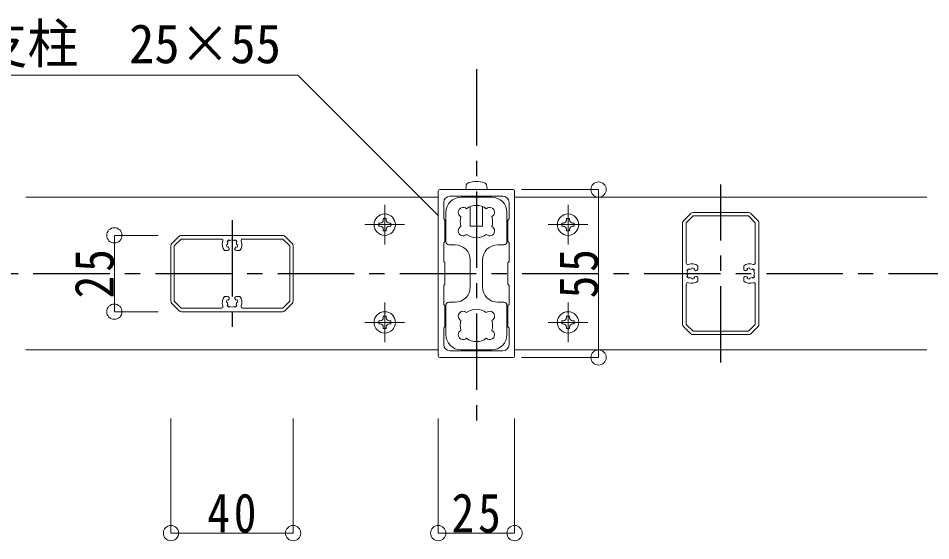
# Model space of a CAD drawing. Units: millimetres at full size, sheet at 1:5. Extents: x -1050 to 1050, y -742 to 742.
# Drawn here: x 398 to 696.8, y -339.3 to -168.2 of the extents above; entities that cross this region are included whole.
import ezdxf
from ezdxf.enums import TextEntityAlignment as Align

# ---------------------------------------------------------------- set-up
doc = ezdxf.new("R2010")
doc.units = ezdxf.units.MM
doc.header["$LTSCALE"] = 5
doc.linetypes.add('CHAIN1', pattern=[8, 5, -1, 1, -1])
doc.layers.add('0-0_通り芯', color=7, linetype='CHAIN1')
for name, color, linetype, lineweight in [('0-3_寸法', 54, 'Continuous', 20), ('0-4_手摺部材', 92, 'Continuous', 20), ('0-5_手すり子', 12, 'Continuous', 20), ('0-9_文字', 3, 'Continuous', 20), ('0-A_支柱', 6, 'Continuous', 20), ('0-B_足元', 4, 'Continuous', 20)]:
    doc.layers.add(name, color=color, linetype=linetype, lineweight=lineweight)
doc.styles.add('ＭＳ ゴシック', font='')
doc.styles.get('ＭＳ ゴシック').set_extended_font_data('MS Gothic')

# ---------------------------------------------------------------- blocks, each defined once
blk = doc.blocks.new('dimension_origin')
at = {"color": 0, "linetype": 'Continuous', "lineweight": -2}
blk.add_circle((0, 0), 1.25, dxfattribs=at)

msp = doc.modelspace()

# ---------------------------------------------------------------- linework, layer by layer
at = {"layer": '0-0_通り芯'}
for p, q in [((548.02, -184.91), (548.02, -302.944)), ((628.02, -280.944), (628.02, -222.649)), ((468.02, -234.293), (468.02, -269.293)), ((-197.043, -251.793), (922.446, -251.793))]:
    msp.add_line(p, q, dxfattribs=at)
at = {"layer": '0-3_寸法'}
for p, q in [((562.771, -224.293), (588.02, -224.293)), ((588.02, -279.293), (588.02, -224.293)), ((429.482, -264.293), (429.482, -239.293)), ((443.874, -239.293), (429.482, -239.293)), ((443.874, -264.293), (429.482, -264.293)), ((562.771, -279.293), (588.02, -279.293)), ((448.02, -299.293), (448.02, -336.793)), ((488.02, -299.293), (488.02, -336.793)), ((535.52, -299.293), (535.52, -336.793)), ((560.52, -299.293), (560.52, -336.793)), ((448.02, -336.793), (488.02, -336.793)), ((535.52, -336.793), (560.52, -336.793))]:
    msp.add_line(p, q, dxfattribs=at)
at = {"layer": '0-4_手摺部材'}
for p, q in [((400.52, -226.793), (535.52, -226.793)), ((560.52, -226.793), (695.52, -226.793)), ((695.52, -226.793), (613.847, -226.793)), ((516.02, -235.293), (516.52, -235.293)), ((516.02, -235.293), (516.02, -236.293)), ((517.52, -233.793), (517.52, -234.293)), ((517.52, -233.793), (518.52, -233.793)), ((518.52, -233.793), (518.52, -234.293)), ((519.52, -235.293), (520.02, -235.293)), ((520.02, -235.293), (520.02, -236.293)), ((576.52, -235.293), (576.02, -235.293)), ((576.02, -235.293), (576.02, -236.293)), ((577.52, -233.793), (577.52, -234.293)), ((578.52, -233.793), (577.52, -233.793)), ((578.52, -233.793), (578.52, -234.293)), ((580.02, -235.293), (579.52, -235.293)), ((580.02, -235.293), (580.02, -236.293)), ((516.02, -236.293), (516.52, -236.293)), ((517.52, -237.293), (517.52, -237.793)), ((517.52, -237.793), (518.52, -237.793)), ((518.52, -237.293), (518.52, -237.793)), ((519.52, -236.293), (520.02, -236.293)), ((576.52, -236.293), (576.02, -236.293)), ((577.52, -237.293), (577.52, -237.793)), ((578.52, -237.793), (577.52, -237.793)), ((578.52, -237.293), (578.52, -237.793)), ((580.02, -236.293), (579.52, -236.293)), ((517.52, -265.793), (518.52, -265.793)), ((517.52, -265.793), (517.52, -266.293)), ((518.52, -265.793), (518.52, -266.293)), ((578.52, -265.793), (577.52, -265.793)), ((577.52, -265.793), (577.52, -266.293)), ((578.52, -265.793), (578.52, -266.293)), ((516.02, -267.293), (516.52, -267.293)), ((516.02, -267.293), (516.02, -268.293)), ((516.02, -268.293), (516.52, -268.293)), ((519.52, -267.293), (520.02, -267.293)), ((519.52, -268.293), (520.02, -268.293)), ((520.02, -267.293), (520.02, -268.293)), ((576.02, -267.293), (576.02, -268.293)), ((576.52, -267.293), (576.02, -267.293)), ((576.52, -268.293), (576.02, -268.293)), ((580.02, -267.293), (579.52, -267.293)), ((580.02, -268.293), (579.52, -268.293)), ((580.02, -267.293), (580.02, -268.293)), ((517.52, -269.293), (517.52, -269.793)), ((517.52, -269.793), (518.52, -269.793)), ((518.52, -269.293), (518.52, -269.793)), ((577.52, -269.293), (577.52, -269.793)), ((578.52, -269.793), (577.52, -269.793)), ((578.52, -269.293), (578.52, -269.793)), ((400.52, -276.793), (535.52, -276.793)), ((560.52, -276.793), (695.52, -276.793)), ((695.52, -276.793), (613.847, -276.793))]:
    msp.add_line(p, q, dxfattribs=at)
at = {"layer": '0-4_手摺部材', "linetype": 'CHAIN1'}
for p, q in [((518.02, -229.293), (518.02, -242.293)), ((578.02, -229.293), (578.02, -242.293)), ((511.52, -235.793), (524.52, -235.793)), ((584.52, -235.793), (571.52, -235.793)), ((518.02, -261.293), (518.02, -274.293)), ((578.02, -261.293), (578.02, -274.293)), ((511.52, -267.793), (524.52, -267.793)), ((584.52, -267.793), (571.52, -267.793))]:
    msp.add_line(p, q, dxfattribs=at)
at = {"layer": '0-4_手摺部材'}
for centre in [(518.02, -235.793), (578.02, -235.793), (518.02, -267.793), (578.02, -267.793)]:
    msp.add_circle(centre, 3.5, dxfattribs=at)
for centre, start, end in [((516.52, -234.293), 270, 0), ((519.52, -234.293), 179.99999, 270), ((576.52, -234.293), 270, 0.00001), ((579.52, -234.293), 180, 270), ((516.52, -237.293), 0, 90), ((519.52, -237.293), 90, 180.00001), ((576.52, -237.293), 359.99999, 90), ((579.52, -237.293), 90, 180), ((516.52, -266.293), 270, 0), ((516.52, -269.293), 0, 90), ((519.52, -266.293), 179.99999, 270), ((519.52, -269.293), 90, 180.00001), ((576.52, -266.293), 270, 0.00001), ((576.52, -269.293), 359.99999, 90), ((579.52, -266.293), 180, 270), ((579.52, -269.293), 90, 180)]:
    msp.add_arc(centre, 1, start, end, dxfattribs=at)
at = {"layer": '0-5_手すり子'}
for p, q in [((618.227, -232.086), (615.813, -234.5)), ((618.976, -232.893), (616.72, -235.149)), ((618.934, -231.793), (628.02, -231.793)), ((618.976, -232.893), (637.064, -232.893)), ((637.106, -231.793), (628.02, -231.793)), ((639.32, -235.149), (637.064, -232.893)), ((640.227, -234.5), (637.813, -232.086)), ((615.52, -235.207), (615.52, -251.793)), ((616.72, -235.149), (616.72, -248.329)), ((639.32, -235.149), (639.32, -248.329)), ((640.52, -235.207), (640.52, -251.793)), ((450.727, -239.586), (448.313, -242)), ((451.376, -240.493), (449.12, -242.749)), ((451.376, -240.493), (464.556, -240.493)), ((451.434, -239.293), (468.02, -239.293)), ((466.466, -241.288), (466.721, -241.543)), ((467.016, -240.739), (467.27, -240.994)), ((484.606, -239.293), (468.02, -239.293)), ((469.025, -240.739), (468.77, -240.994)), ((469.574, -241.288), (469.319, -241.543)), ((471.484, -240.493), (484.664, -240.493)), ((485.313, -239.586), (487.727, -242)), ((448.02, -242.707), (448.02, -251.793)), ((449.12, -260.837), (449.12, -242.749)), ((465.522, -244.293), (466.54, -244.293)), ((466.172, -242.386), (466.52, -242.293)), ((466.373, -243.136), (466.721, -243.043)), ((469.667, -243.136), (469.319, -243.043)), ((470.518, -244.293), (469.5, -244.293)), ((469.868, -242.386), (469.52, -242.293)), ((488.02, -242.707), (488.02, -251.793)), ((616.966, -250.788), (617.221, -251.043)), ((617.516, -250.239), (617.77, -250.494)), ((618.613, -249.945), (618.52, -250.293)), ((619.363, -250.146), (619.27, -250.494)), ((620.52, -249.295), (620.52, -250.313)), ((635.52, -249.295), (635.52, -250.313)), ((636.677, -250.146), (636.77, -250.494)), ((637.427, -249.945), (637.52, -250.293)), ((638.525, -250.239), (638.27, -250.494)), ((639.074, -250.788), (638.819, -251.043)), ((448.02, -260.879), (448.02, -251.793)), ((488.02, -260.879), (488.02, -251.793)), ((615.52, -268.379), (615.52, -251.793)), ((616.966, -252.797), (617.221, -252.543)), ((617.516, -253.346), (617.77, -253.092)), ((618.613, -253.641), (618.52, -253.293)), ((619.363, -253.44), (619.27, -253.092)), ((620.52, -254.291), (620.52, -253.273)), ((635.52, -254.291), (635.52, -253.273)), ((636.677, -253.44), (636.77, -253.092)), ((637.427, -253.641), (637.52, -253.293)), ((638.525, -253.346), (638.27, -253.092)), ((639.074, -252.797), (638.819, -252.543)), ((640.52, -268.379), (640.52, -251.793)), ((616.72, -255.257), (616.72, -268.437)), ((639.32, -255.257), (639.32, -268.437)), ((465.522, -259.293), (466.54, -259.293)), ((470.518, -259.293), (469.5, -259.293)), ((448.313, -261.586), (450.727, -264)), ((449.12, -260.837), (451.376, -263.093)), ((466.172, -261.2), (466.52, -261.293)), ((466.373, -260.45), (466.721, -260.543)), ((466.466, -262.297), (466.721, -262.043)), ((467.016, -262.846), (467.27, -262.592)), ((469.025, -262.846), (468.77, -262.592)), ((469.667, -260.45), (469.319, -260.543)), ((469.574, -262.297), (469.319, -262.043)), ((469.868, -261.2), (469.52, -261.293)), ((484.664, -263.093), (486.92, -260.837)), ((485.313, -264), (487.727, -261.586)), ((451.376, -263.093), (464.556, -263.093)), ((451.434, -264.293), (468.02, -264.293)), ((484.606, -264.293), (468.02, -264.293)), ((471.484, -263.093), (484.664, -263.093)), ((616.72, -268.437), (618.976, -270.693)), ((615.813, -269.086), (618.227, -271.5)), ((618.934, -271.793), (628.02, -271.793)), ((637.106, -271.793), (628.02, -271.793)), ((640.227, -269.086), (637.813, -271.5))]:
    msp.add_line(p, q, dxfattribs=at)
for points in [[(484.664, -240.493), (486.92, -242.749), (486.92, -260.837)], [(639.32, -268.437), (637.064, -270.693), (618.976, -270.693)]]:
    msp.add_lwpolyline(points, dxfattribs=at)
for centre, radius, start, end in [((618.934, -232.793), 1, 90, 135.00008), ((637.106, -232.793), 1, 45.00004, 90), ((616.52, -235.207), 1, 135.00008, 180), ((639.52, -235.207), 1, 0, 44.99992), ((451.434, -240.293), 1, 90, 134.99992), ((464.556, -240.993), 0.5, 339.43007, 90.00011), ((468.02, -242.293), 3.2, 159.42999, 218.68219), ((468.02, -242.293), 1.85, 122.88623, 147.11376), ((468.02, -242.293), 1.5, 149.99999, 179.99996), ((468.02, -242.293), 1.5, 90, 119.99996), ((468.02, -242.293), 1.5, 59.99997, 90), ((468.02, -242.293), 1.85, 32.88627, 57.11377), ((468.02, -242.293), 1.5, 360, 30.00003), ((468.02, -242.293), 3.2, 321.31781, 20.56998), ((471.484, -240.993), 0.5, 90, 200.57005), ((484.606, -240.293), 1, 44.99996, 90), ((449.02, -242.707), 1, 135.00004, 180), ((468.02, -242.293), 1.85, 182.88624, 207.11372), ((466.54, -243.73), 0.563, 270, 44.16807), ((468.02, -242.293), 1.5, 210.00003, 224.16826), ((469.5, -243.73), 0.563, 135.83166, 270), ((468.02, -242.293), 1.5, 315.83182, 330.00001), ((468.02, -242.293), 1.85, 332.88629, 357.11377), ((487.02, -242.707), 1, 360, 45.00008), ((617.22, -248.329), 0.5, 180, 290.57005), ((618.52, -251.793), 1.85, 122.8862, 147.11375), ((618.52, -251.793), 3.2, 51.31782, 110.56997), ((618.52, -251.793), 1.5, 90, 119.99993), ((618.52, -251.793), 1.85, 62.88624, 87.11374), ((618.52, -251.793), 1.5, 45.83177, 60.00001), ((619.957, -250.313), 0.563, 225.83187, 0), ((637.52, -251.793), 3.2, 69.42999, 128.68219), ((636.083, -250.313), 0.563, 180, 314.16808), ((637.52, -251.793), 1.5, 120.00003, 134.16826), ((637.52, -251.793), 1.85, 92.88624, 117.11372), ((637.52, -251.793), 1.5, 59.99999, 89.99996), ((637.52, -251.793), 1.85, 32.88623, 57.11376), ((638.82, -248.329), 0.5, 249.43007, 0.00011), ((618.52, -251.793), 1.85, 212.88623, 237.11373), ((618.52, -251.793), 1.5, 150, 180), ((618.52, -251.793), 1.5, 180, 210.00001), ((618.52, -251.793), 1.5, 240, 270), ((618.52, -251.793), 1.85, 272.88627, 297.11377), ((618.52, -251.793), 1.5, 300, 314.16821), ((619.957, -253.273), 0.563, 0, 134.16828), ((636.083, -253.273), 0.563, 45.83166, 180), ((637.52, -251.793), 1.5, 225.83182, 240.00001), ((637.52, -251.793), 1.85, 242.88629, 267.11377), ((637.52, -251.793), 1.5, 270, 300.00003), ((637.52, -251.793), 1.85, 302.88627, 327.11377), ((637.52, -251.793), 1.5, 0, 29.99996), ((637.52, -251.793), 1.5, 329.99997, 360), ((617.22, -255.257), 0.5, 69.43007, 180), ((618.52, -251.793), 3.2, 249.43001, 308.6822), ((637.52, -251.793), 3.2, 231.31781, 290.56999), ((638.82, -255.257), 0.5, 0, 110.57005), ((468.02, -261.293), 3.2, 141.31782, 200.56997), ((466.54, -259.856), 0.563, 315.83187, 90), ((469.5, -259.856), 0.563, 90, 224.16828), ((468.02, -261.293), 3.2, 339.43001, 38.6822), ((449.02, -260.879), 1, 180, 225.00008), ((464.556, -262.593), 0.5, 270, 20.57005), ((468.02, -261.293), 1.85, 152.88623, 177.11374), ((468.02, -261.293), 1.85, 212.8862, 237.11375), ((468.02, -261.293), 1.5, 180, 209.99993), ((468.02, -261.293), 1.5, 135.83176, 150.00001), ((468.02, -261.293), 1.5, 240, 270), ((468.02, -261.293), 1.5, 270, 300.00001), ((468.02, -261.293), 1.85, 302.88623, 327.11373), ((468.02, -261.293), 1.5, 30, 44.16821), ((468.02, -261.293), 1.5, 330, 360), ((468.02, -261.293), 1.85, 2.88627, 27.11377), ((471.484, -262.593), 0.5, 159.43007, 270), ((487.02, -260.879), 1, 315, 360), ((451.434, -263.293), 1, 225.00008, 270), ((484.606, -263.293), 1, 270, 315), ((616.52, -268.379), 1, 180, 225), ((639.52, -268.379), 1, 314.99996, 360), ((618.934, -270.793), 1, 225, 270), ((637.106, -270.793), 1, 270, 315.00008)]:
    msp.add_arc(centre, radius, start, end, dxfattribs=at)
at = {"layer": '0-9_文字'}
msp.add_lwpolyline([(535.52, -232.793), (489.52, -186.793), (384.413, -186.793)], dxfattribs=at)
at = {"layer": '0-A_支柱'}
for p, q in [((544.618, -223.174), (544.52, -224.293)), ((551.422, -223.174), (551.52, -224.293)), ((535.52, -224.793), (535.52, -278.793)), ((560.02, -224.293), (536.02, -224.293)), ((546.02, -226.493), (546.02, -226.793)), ((550.02, -226.793), (550.02, -226.493)), ((560.52, -278.793), (560.52, -224.793)), ((536.02, -279.293), (560.02, -279.293))]:
    msp.add_line(p, q, dxfattribs=at)
for points in [[(556.72, -226.493), (548.02, -226.493), (539.32, -226.493)], [(537.32, -228.493), (537.32, -233.893), (537.72, -234.293), (537.72, -241.293), (537.32, -241.693), (537.32, -247.893), (537.72, -248.293), (537.72, -251.793), (537.72, -255.293), (537.32, -255.693), (537.32, -261.893), (537.72, -262.293), (537.72, -269.293), (537.32, -269.693), (537.32, -275.093)], [(546.02, -229.885), (546.02, -236.293), (550.02, -236.293), (550.02, -229.885)], [(558.72, -275.093), (558.72, -269.693), (558.32, -269.293), (558.32, -262.293), (558.72, -261.893), (558.72, -255.693), (558.32, -255.293), (558.32, -251.793), (558.32, -248.293), (558.72, -247.893), (558.72, -241.693), (558.32, -241.293), (558.32, -234.293), (558.72, -233.893), (558.72, -228.493)], [(539.32, -277.093), (548.02, -277.093), (556.72, -277.093)]]:
    msp.add_lwpolyline(points, dxfattribs=at)
for centre, radius, start, end in [((545.913, -223.287), 1.3, 105.88085, 175), ((548.02, -230.693), 9, 74.11915, 105.88085), ((550.127, -223.287), 1.3, 5, 74.11915), ((536.02, -224.793), 0.5, 90, 180), ((539.32, -228.493), 2, 90, 180), ((556.72, -228.493), 2, 0, 90), ((560.02, -224.793), 0.5, 360, 90), ((539.32, -275.093), 2, 180, 270), ((556.72, -275.093), 2, 270, 0), ((536.02, -278.793), 0.5, 180, 270), ((560.02, -278.793), 0.5, 270, 360)]:
    msp.add_arc(centre, radius, start, end, dxfattribs=at)
at = {"layer": '0-B_足元'}
for p, q in [((543.02, -226.793), (553.02, -226.793)), ((538.02, -241.393), (538.02, -231.793)), ((558.02, -241.393), (558.02, -231.793)), ((541.02, -242.393), (539.02, -242.393)), ((555.02, -242.393), (557.02, -242.393)), ((546.02, -247.393), (546.02, -256.193)), ((550.02, -247.393), (550.02, -256.193)), ((538.02, -262.193), (538.02, -271.793)), ((541.02, -261.193), (539.02, -261.193)), ((555.02, -261.193), (557.02, -261.193)), ((558.02, -262.193), (558.02, -271.793)), ((543.02, -276.793), (553.02, -276.793))]:
    msp.add_line(p, q, dxfattribs=at)
for centre, radius, start, end in [((543.02, -231.793), 5, 90, 180), ((553.02, -231.793), 5, 0, 90), ((548.02, -234.793), 5.3, 52.3632, 127.6368), ((543.679, -231.753), 1.6, 46.3184, 243.6816), ((552.362, -231.753), 1.6, 296.3184, 133.6816), ((548.02, -234.793), 5.3, 162.3632, 197.6368), ((548.02, -234.793), 5.3, 342.3632, 17.6368), ((543.679, -237.833), 1.6, 116.3184, 313.6816), ((548.02, -234.793), 5.3, 232.36321, 307.63679), ((552.362, -237.833), 1.6, 226.3184, 63.6816), ((539.02, -241.393), 1, 180, 270), ((557.02, -241.393), 1, 270, 360), ((541.02, -247.393), 5, 0, 90), ((555.02, -247.393), 5, 90, 180), ((541.02, -256.193), 5, 270, 360), ((555.02, -256.193), 5, 180, 270), ((539.02, -262.193), 1, 90, 180), ((557.02, -262.193), 1, 0, 90), ((543.679, -265.753), 1.6, 46.3184, 243.6816), ((548.02, -268.793), 5.3, 52.36321, 127.63679), ((552.362, -265.753), 1.6, 296.3184, 133.6816), ((548.02, -268.793), 5.3, 162.3632, 197.6368), ((548.02, -268.793), 5.3, 342.3632, 17.6368), ((543.02, -271.793), 5, 180, 270), ((543.679, -271.833), 1.6, 116.3184, 313.6816), ((552.362, -271.833), 1.6, 226.3184, 63.6816), ((553.02, -271.793), 5, 270, 360), ((548.02, -268.793), 5.3, 232.3632, 307.6368)]:
    msp.add_arc(centre, radius, start, end, dxfattribs=at)

# ---------------------------------------------------------------- block references
at = {"layer": '0-3_寸法', "xscale": 2, "yscale": 2}
for p, rotation in [((588.02, -224.293), 90), ((429.482, -239.293), 90), ((429.482, -264.293), 270), ((588.02, -279.293), 270), ((448.02, -336.793), 180), ((535.52, -336.793), 180)]:
    msp.add_blockref('dimension_origin', p, dxfattribs=dict(at, rotation=rotation))
for p in [(488.02, -336.793), (560.52, -336.793)]:
    msp.add_blockref('dimension_origin', p, dxfattribs=at)

# ---------------------------------------------------------------- texts
at = {"layer": '0-3_寸法', "char_height": 12.83, "attachment_point": 7, "rotation": 90, "style": 'ＭＳ ゴシック'}
for s, insert in [('\\T1.17;\\W0.85;25', (429.482, -259.918)), ('\\T1.17;\\W0.85;55', (588.02, -259.918))]:
    msp.add_mtext(s, dxfattribs=dict(at, insert=insert))
at = {"layer": '0-3_寸法', "char_height": 12.83, "attachment_point": 7, "style": 'ＭＳ ゴシック'}
for s, insert in [('\\T1.17;\\W0.85;40', (459.895, -336.793)), ('\\T1.17;\\W0.85;25', (539.895, -336.793))]:
    msp.add_mtext(s, dxfattribs=dict(at, insert=insert))
at = {"layer": '0-9_文字', "style": 'ＭＳ ゴシック', "width": 0.95}
msp.add_text('支柱\u300025×55', height=12.83, dxfattribs=at).set_placement((384.413, -186.793), align=Align.BOTTOM_LEFT)

doc.saveas('drawing.dxf')
